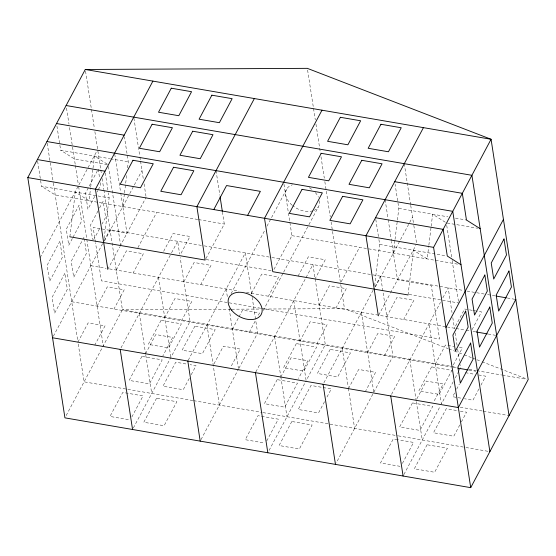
<?xml version="1.0" encoding="UTF-8"?>
<svg xmlns="http://www.w3.org/2000/svg" width="556" height="556" viewBox="0 0 556 556"><rect width="100%" height="100%" fill="white"/><g stroke="black" fill="none" stroke-linecap="round" stroke-linejoin="round"><path stroke-width="0.42" stroke-dasharray="2.78 2.08" d="M69.868 236.793L75.324 192.077L89.029 200.758L90.6 187.858M90.704 187.004L92.908 168.941M93.012 168.086L94.478 156.041L108.184 164.729M104.208 238.309L109.136 197.894L108.364 192.89M122.841 206.575L124.419 193.676M124.523 192.814L126.726 174.758M127.56 167.877L128.297 161.859L124.426 136.832M374.633 285.701L379.665 244.425L378.893 239.414M393.37 253.105L394.941 240.206M395.045 239.344L398.826 208.389L395.087 184.196M408.028 294.951L413.483 250.242L427.182 258.922L428.759 246.023M428.864 245.161L431.067 227.105M431.171 226.243L432.637 214.206L446.343 222.886M40.178 257.671L78.493 185.607L86.66 238.434M78.903 184.842L97.244 150.342M97.418 170.699L85.443 193.217L87.917 209.237L95.104 195.726M72.349 238.517L68.756 245.272L66.282 229.253L79.056 205.227L81.53 221.246L72.753 237.766M97.098 191.973L97.898 190.472M98.294 189.721L100.692 185.218L100.17 181.847M84.005 237.266L71.231 261.292L73.712 277.312L86.479 253.286L84.269 238.955M97.974 210.995L90.392 225.256L92.609 239.587M99.573 207.993L103.166 201.237L105.64 217.25L102.047 224.012M93.665 239.775L100.052 227.765M53.369 336.234L102.693 243.472M104.326 240.4L110.032 229.67L203.35 245.717M104.5 241.075L129.367 194.308M129.77 193.544L142.002 170.539M107.808 269.306L119.63 247.072M120.04 246.308L146.131 197.241M77.916 342.128L88.133 322.911L105.042 325.823L94.826 345.04M97.078 306.099L107.294 286.882L124.203 289.787L113.987 309.004M116.232 270.063L126.455 250.846L143.365 253.751L133.141 272.975M137.909 247.656L156.66 212.392M66.157 415.561L122.41 309.761L103.972 190.472M163.645 251.305L173.076 233.569L189.985 236.474L180.554 254.217M120.999 347.868L171.144 253.571M171.547 252.799L177.663 241.304L179.637 254.085M145.547 353.762L155.763 334.545L172.673 337.45L162.852 355.93M164.708 317.726L174.925 298.509L191.834 301.421L181.617 320.638M183.869 281.697L194.086 262.481L210.995 265.386L200.772 284.602M205.949 258.526L224.29 224.026L222.456 212.156M131.869 416.924L143.045 395.9L122.758 392.411L109.984 416.437L130.271 419.926M133.377 427.96L190.041 321.396L180.165 257.491M188.227 360.267L245.293 252.931L252.014 296.39M231.094 293.658L264.927 230.024M266.963 226.195L286.938 188.63M189.235 378.448L183.244 389.707L162.957 386.218L175.731 362.192L186.719 364.083M191.229 374.695L196.018 365.688L190.103 364.666M213.97 363.916L223.401 346.18L240.303 349.085L230.872 366.828M232.338 329.36L238.628 317.539M239.017 316.795L242.555 310.144L259.464 313.049L257.894 316.01M251.5 293.332L261.716 274.108L278.625 277.02L268.409 296.237M273.983 269.389L291.921 235.654L283.671 182.257M249.248 332.273L255.538 320.444M263.252 310.512L283.233 272.947M283.636 272.183L308.504 225.416M308.914 224.645L318.289 207.013M201.008 439.594L238.517 369.059M238.92 368.294L257.671 333.03L255.697 320.249M298.127 276.054L308.344 256.83L325.253 259.742L315.426 278.222M255.857 371.901L312.931 264.566L325.302 344.657L306.551 379.929M280.815 377.031L291.031 357.807L307.941 360.719L298.502 378.455M299.969 340.995L310.192 321.778L327.095 324.683L316.878 343.9M319.13 304.959L329.347 285.742L346.256 288.654L336.039 307.871M341.21 281.788L359.551 247.288M266.734 440.936L278.306 419.168L258.019 415.679L245.245 439.699L264.691 443.042M269.048 450.457L306.147 380.693M323.898 382.764L373.222 289.996M374.855 286.931L380.561 276.2L392.939 356.292L336.276 462.856M375.432 286.84L409.265 223.206M409.675 222.435L412.531 217.069M324.495 401.71L318.512 412.969L298.218 409.48L310.992 385.461L331.286 388.95L326.49 397.957M378.74 315.071L390.159 293.603M390.562 292.838L415.839 245.3M348.445 388.658L358.662 369.441L375.571 372.353L365.744 390.826M367.599 352.629L377.823 333.405L394.732 336.317L384.509 355.534M386.761 316.593L396.977 297.377L413.886 300.282L403.67 319.498M391.528 394.399L440.442 302.394M442.889 297.794L448.192 287.827L452.007 312.541M416.861 398.812L426.292 381.075L443.202 383.981L433.374 402.461M435.237 364.256L445.453 345.04L453.904 346.492M453.321 364.951L462.363 347.952L458.978 347.368M472.086 329.652L481.517 311.916L476.45 311.04M402.398 463.447L413.574 442.43L398.353 439.817M403.906 474.49L440.185 406.255M453.23 381.722L441.408 403.955L429.03 323.863M455.267 377.892L458.936 370.991M459.346 370.226L460.57 367.926L460.041 364.514M454.641 392.96L452.64 396.713L461.098 398.165M456.636 389.207L459.43 383.953M459.763 424.979L453.772 436.238L433.485 432.749L446.26 408.723L457.247 410.613M461.355 421.976L466.547 412.211L458.095 410.759M478.918 388.943L472.934 400.202L464.475 398.749M480.912 385.19L485.708 376.183L478.945 375.015M230.837 309.205L122.41 309.761L456.288 367.189M231.699 309.205L260.326 309.06M263.794 309.039L344.463 308.629L448.067 348.626M59.888 145.22L60.667 150.231L109.699 158.662M110.54 158.807L128.297 161.859M398.826 208.389L447.858 216.819M455.461 218.133L466.456 220.023M107.343 164.583L74.372 158.912L60.667 150.231M447.191 223.032L477.625 228.266M37.634 161.233L41.505 186.26L109.136 197.894M379.665 244.425L446.447 255.906M197.748 219.46L55.211 194.941L41.505 186.26M198.61 219.606L224.29 224.026M291.921 235.654L457.623 264.156M204.205 245.863L270.98 257.352M271.835 257.498L371.999 274.727M372.854 274.873L463.6 290.482M467.026 291.073L484.144 294.013M487.57 294.604L495.278 295.931M507.26 297.988L515.822 299.462M206.172 259.548L272.092 270.883M409.07 294.444L458.721 302.978M472.218 310.317L464.614 309.011L454.391 328.228L447.629 327.06M473.066 310.463L475.602 310.901M90.871 265.705L106.092 268.319M109.469 268.902L238.816 291.149M246.426 292.456L446.788 326.914M456.087 328.52L465.386 330.118M466.227 330.264L469.611 330.841M472.989 331.425L476.374 332.008M488.21 334.045L495.82 335.351M260.639 308.239L101.407 280.856L95.507 242.715M261.494 308.385L439.56 339.014L431.31 285.617L397.498 279.8L391.563 241.422M469.132 369.399L475.978 370.574M476.833 370.72L501.658 374.994M502.52 375.14L526.49 379.262M71.717 301.734L451.298 367.023M452.987 367.314L456.372 367.891M469.049 370.074L475.811 371.241M465.414 372.694L474.713 374.292M460.243 407.2L482.504 411.023M483.359 411.176L508.184 415.443M192.814 400.528L84.088 381.833L77.903 341.78M193.669 400.674L262.161 412.455M263.016 412.601L397.422 435.723M398.277 435.869L465.052 447.351M465.914 447.504L489.885 451.625M397.505 439.671L393.28 438.941L380.506 462.96L399.952 466.31M448.88 348.939L453.738 350.808M454.544 351.121L463.447 354.561M464.26 354.874L471.544 357.682M472.35 357.995L481.253 361.435M482.066 361.748L526.581 378.935M446.739 225.444L451.611 256.969M452.139 260.375L458.457 301.276M452.799 317.65L454.509 328.728M455.169 332.988L457.143 345.769M457.671 349.182L459.513 361.108M404.275 163.672L410.592 204.559M410.724 205.393L413.692 224.582M413.817 225.416L416.527 242.937M385.12 199.708L388.081 218.897M388.213 219.731L391.438 240.588M409.869 359.899L416.194 400.793M416.326 401.647L422.247 439.991M375.793 219.391L378.761 238.58M361.4 312.229L373.778 392.327M307.6 70.063L315.287 119.832M315.954 124.127L320.458 153.303M320.993 156.736L324.308 178.191M324.836 181.617L330.271 216.805M331.07 221.955L332.398 230.538M332.53 231.393L340.62 283.741M340.752 284.596L344.463 308.629M342.239 348.264L348.299 387.462M348.431 388.31L354.617 428.356M293.77 300.601L306.015 379.838M274.608 336.63L280.669 375.828M280.801 376.676L286.986 416.729M252.146 297.245L255.565 319.394M216.041 170.629L219.835 195.205M226.139 288.967L227.453 297.488M229.162 308.566L238.385 368.211M206.978 325.003L219.356 405.095M133.878 117.99L139.778 156.132M139.904 156.98L140.432 160.371M140.564 161.219L143.42 179.72M144.067 183.89L145.999 196.407M158.502 277.333L170.88 357.432M114.724 154.026L120.617 192.167M120.749 193.015L126.97 233.27L93.151 227.46L95.382 241.867M139.347 313.369L145.665 354.269M145.797 355.117L151.725 393.46M108.448 166.432L120.562 244.821M105.272 172.86L108.232 192.056M85.541 71.182L91.337 108.677M91.469 109.525L94.36 128.276M94.888 131.682L100.685 169.17M100.817 170.025L101.47 174.285M102.13 178.545L103.847 189.624M98.217 169.198L99.649 178.469M66.511 108.059L69 124.162M69.521 127.553L72.405 146.193M72.537 147.041L75.275 164.75M75.401 165.584L78.368 184.773M86.792 239.288L103.249 345.797M56.927 126.031L59.763 144.386M47.218 143.239L50.103 161.886M50.235 162.734L53.244 182.229M53.376 183.077L77.77 340.932M319.519 200.73A18.188 12.079 28 0 1 314.216 210.328M312.854 210.835A18.188 12.079 28 0 1 292.706 205.692M292.115 205.206A18.188 12.079 28 0 1 292.373 184.807M309.282 187.713A18.188 12.079 28 0 1 313.111 190.437M315.28 192.55A18.188 12.079 28 0 1 318.414 197.171M59.895 241.262L47.121 265.288L49.602 281.301L62.369 257.282L59.895 241.262M64.85 273.302L52.076 297.321L54.551 313.341L67.325 289.322L64.85 273.302M141.912 356.382L129.138 380.401L149.432 383.89L162.206 359.871L141.912 356.382M161.073 320.346L148.299 344.366L168.586 347.854L181.36 323.835L161.073 320.346M156.57 398.228L143.796 422.247L164.089 425.743L176.857 401.717L156.57 398.228M194.892 326.163L182.118 350.183L202.405 353.672L215.179 329.652L194.892 326.163M277.18 379.644L264.406 403.663L284.693 407.159L297.467 383.133L277.18 379.644M296.334 343.608L283.56 367.634L303.854 371.123L316.628 347.097L296.334 343.608M291.83 421.49L279.063 445.516L299.35 449.005L312.125 424.986L291.83 421.49M330.153 349.425L317.379 373.451L337.666 376.94L350.44 352.914L330.153 349.425M412.441 402.905L399.667 426.932L419.961 430.42L432.728 406.401L412.441 402.905M431.602 366.877L418.828 390.896L439.115 394.385L451.889 370.365L431.602 366.877M427.098 444.758L414.324 468.777L434.611 472.266L447.385 448.247L427.098 444.758"/><path stroke-width="0.83" d="M27.8 177.579L85.276 69.479L307.329 68.346L491.066 139.271L528.2 379.56L470.723 487.654L64.934 417.862L27.8 177.579L433.59 247.371L470.723 487.654M152.907 81.113L95.43 189.214L107.808 269.306M254.356 98.558L196.88 206.658L205.129 260.055L69.868 236.793M213.789 209.57L226.563 185.544L260.375 191.361L247.601 215.387M321.987 110.192L264.51 218.293L272.76 271.689L408.028 294.951M423.436 127.644L365.959 235.744L378.337 315.836M433.59 247.371L491.066 139.271L85.276 69.479M445.968 327.47L503.444 219.37M515.822 299.462L458.346 407.562L52.556 337.77M66.115 105.515L471.912 175.307L509.039 415.589M56.538 123.529L124.169 135.164M394.697 181.694L462.328 193.321L466.456 220.023L480.162 228.704M46.961 141.544L452.751 211.343L489.885 451.625M37.377 159.565L105.014 171.192M375.536 217.723L443.167 229.357L447.295 256.052L461 264.739M496.133 296.077L506.405 297.842M476.374 332.008L487.362 333.899M458.061 368.183L468.208 369.928M390.715 395.928L403.093 476.026M323.085 384.3L335.463 464.392M255.447 372.666L267.825 452.758M220.1 196.9L222.324 211.308M187.817 361.032L200.195 441.13M120.186 349.397L132.564 429.496M132.967 160.274L120.193 184.293L140.48 187.782L153.254 163.763L132.967 160.274M152.122 124.238L139.347 148.257L159.641 151.753L172.416 127.727L152.122 124.238M171.283 88.202L158.509 112.229L178.803 115.717L191.57 91.698L171.283 88.202M173.541 167.252L160.767 191.271L181.061 194.76L193.835 170.741L173.541 167.252M192.703 131.216L179.929 155.242L200.223 158.731L212.99 134.705L192.703 131.216M211.864 95.187L199.09 119.206L219.377 122.695L232.151 98.676L211.864 95.187M302.047 189.353L289.273 213.372L309.56 216.861L322.334 192.842L302.047 189.353M321.201 153.317L308.427 177.343L328.721 180.832L341.495 156.806L321.201 153.317M340.362 117.288L327.588 141.307L347.882 144.796L360.649 120.777L340.362 117.288M342.621 196.331L329.847 220.357L350.141 223.846L362.915 199.819L342.621 196.331M361.782 160.302L349.008 184.321L369.302 187.81L382.069 163.791L361.782 160.302M380.943 124.266L368.169 148.285L388.456 151.774L401.23 127.755L380.943 124.266M465.685 311.054L452.911 335.08L455.392 351.1L468.159 327.074L465.685 311.054M484.846 275.025L472.072 299.045L474.546 315.064L487.32 291.045L484.846 275.025M504.007 238.99L491.233 263.009L493.707 279.029L506.481 255.009L504.007 238.99M470.64 343.094L457.866 367.113L460.34 383.133L473.114 359.113L470.64 343.094M489.794 307.058L477.027 331.084L479.501 347.104L492.275 323.078L489.794 307.058M508.955 271.029L496.181 295.048L498.656 311.068L511.43 287.049L508.955 271.029M231.525 310.074A18.188 12.079 28 0 0 260.813 315.113A18.188 12.079 28 0 0 243.069 292.567A18.188 12.079 28 0 0 231.525 310.074"/></g></svg>
